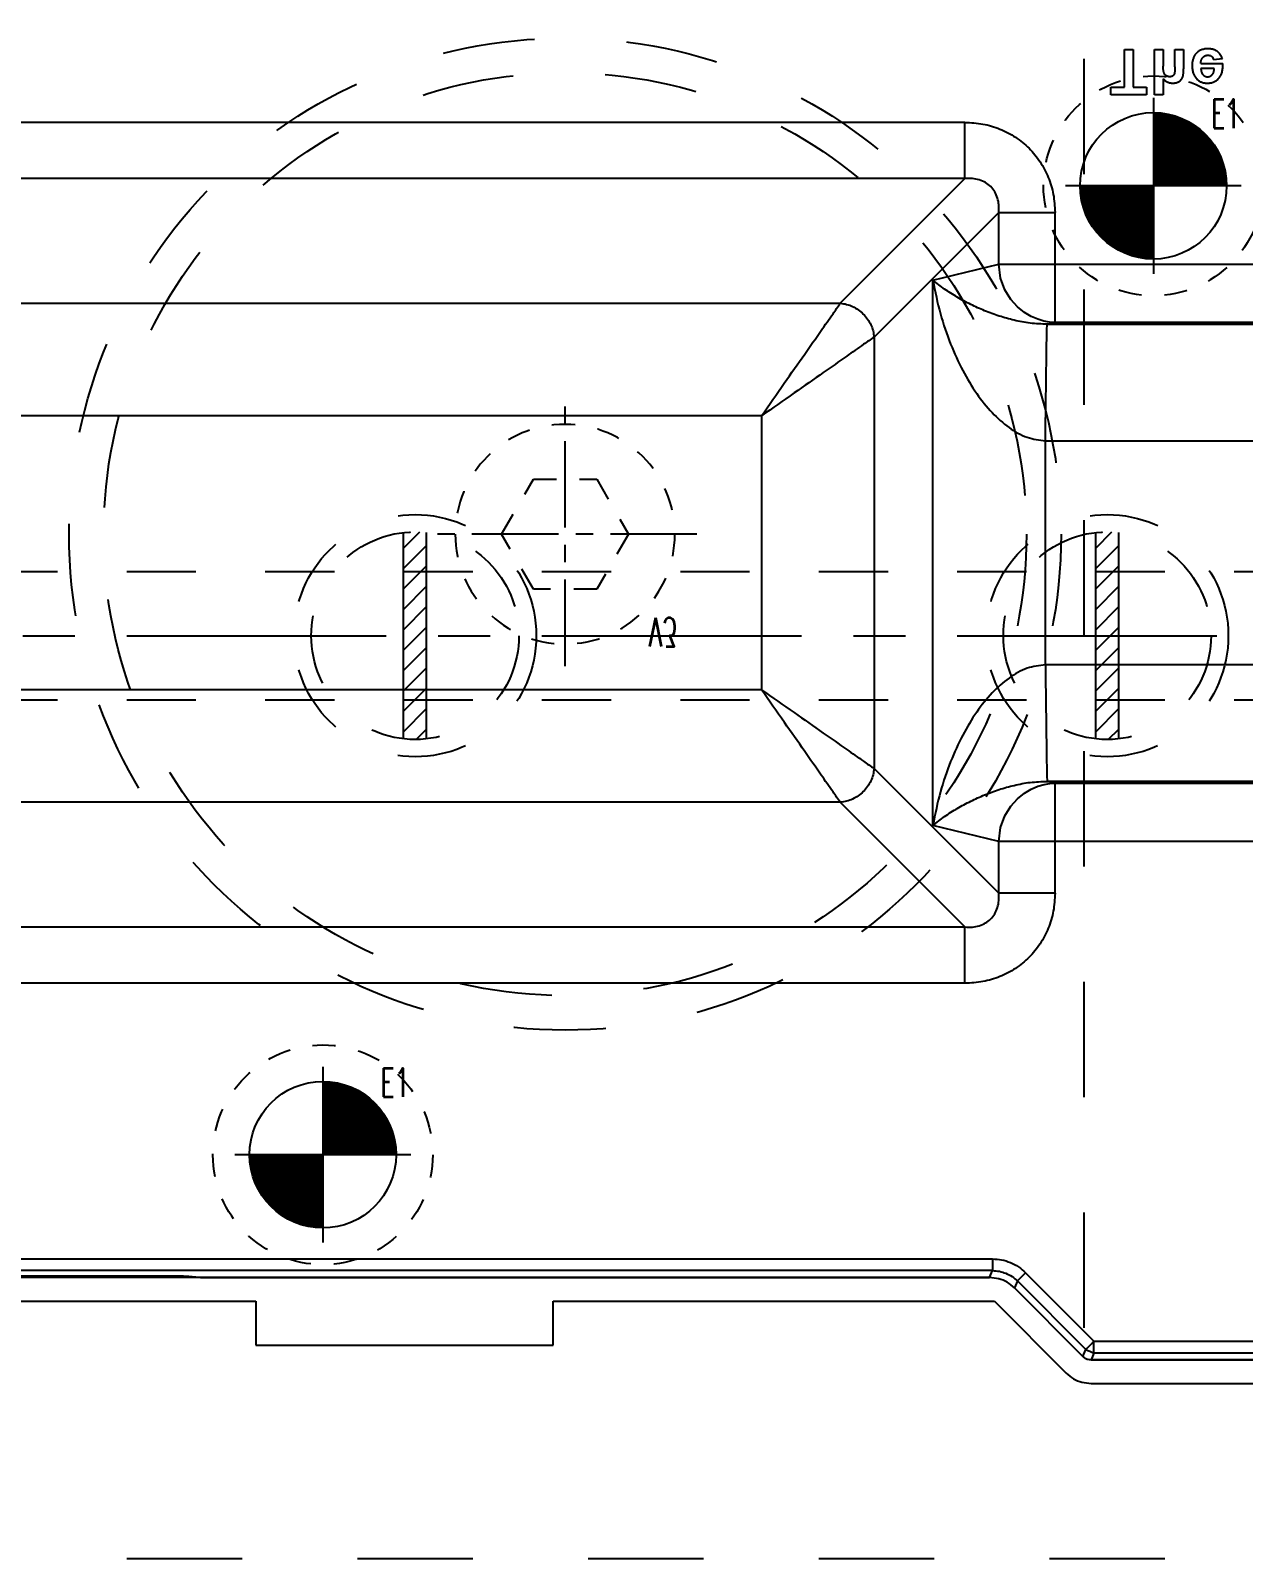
# Model space of a CAD drawing. Extents: x 14103 to 19353, y -3233 to 932.
# Drawn here: x 14776.6 to 14881.8, y -335.9 to -203.4 of the extents above; entities that cross this region are included whole.
import ezdxf
from ezdxf.enums import TextEntityAlignment as Align

# ---------------------------------------------------------------- set-up
doc = ezdxf.new("R2010")
doc.units = 0
doc.header["$LTSCALE"] = 20
doc.header["$MEASUREMENT"] = 0
doc.linetypes.add('CENTER', pattern=[0.6, 0.375, -0.075, 0.075, -0.075])
doc.linetypes.add('HIDDEN', pattern=[0.2, 0.1, -0.1])
doc.layers.get('0').update_dxf_attribs({"linetype": 'CONTINUOUS'})
doc.layers.get('DEFPOINTS').update_dxf_attribs({"linetype": 'CONTINUOUS'})
for name, color, linetype in [('4a', 7, 'CONTINUOUS'), ('CENTER', 1, 'CENTER'), ('DIM', 3, 'CONTINUOUS'), ('epin', 3, 'CONTINUOUS'), ('HOLD DOWN', 7, 'CONTINUOUS'), ('OIL', 7, 'CONTINUOUS'), ('SCREW', 7, 'CONTINUOUS'), ('SUP', 4, 'HIDDEN'), ('WATER', 9, 'HIDDEN')]:
    doc.layers.add(name, color=color, linetype=linetype)
doc.styles.add('lxy2', font='txt.shx', dxfattribs={"width": 0.6})
doc.dimstyles.new('10', dxfattribs={"dimtxt": 10, "dimasz": 5, "dimexe": 2.5, "dimexo": 0, "dimgap": 1, "dimtad": 0, "dimdsep": 46, "dimtxsty": 'lxy2', "dimcen": -3, "dimclrd": 113, "dimclre": 113, "dimclrt": 3, "dimazin": 2, "dimtfac": 1, "dimtofl": 0, "dimtmove": 0, "dimatfit": 3, "dimfxl": 1, "dimtolj": 1, "dimtzin": 0, "dimarcsym": 0})

# ---------------------------------------------------------------- blocks, each defined once
blk = doc.blocks.new('epin')
at = {"color": 0, "const_width": 0.5}
for points in [[(0.25, 0, 0.414214), (0, 0.25, 0.414214)], [(-0.25, 0, 0.414214), (0, -0.25, 0.414214)]]:
    blk.add_lwpolyline(points, format="xyb", dxfattribs=at)
at = {"color": 0, "linetype": 'ByBlock'}
blk.add_circle((0, 0), 0.5, dxfattribs=at)
at = {"layer": 'CENTER'}
for p, q in [((0, 0.6), (0, -0.6)), ((0.6, 0), (-0.6, 0))]:
    blk.add_line(p, q, dxfattribs=at)
blk = doc.blocks.new('AC_LXY_BLK547')
at = {"layer": 'epin', "xscale": 12.70000000000073, "yscale": 12.70000000000005, "zscale": 12.7}
blk.add_blockref('epin', (0, 0), dxfattribs=at)
at = {"layer": 'epin', "style": 'lxy2', "width": 0.6}
blk.add_text('E1', height=2.5, dxfattribs=at).set_placement((6.26, 6.26), align=Align.MIDDLE_CENTER)
blk = doc.blocks.new('*D188')
at = {"layer": 'DEFPOINTS', "color": 0, "linetype": 'Continuous'}
for p in [(14749.94, 164.09), (15254.94, -535.91), (15254.94, -553.81)]:
    blk.add_point(p, dxfattribs=at)
at = {"layer": 'OIL', "color": 113, "linetype": 'Continuous', "lineweight": -2}
blk.add_line((15254.94, -535.91), (15254.94, -553.81), dxfattribs=at)
at = {"layer": 'OIL', "color": 3, "linetype": 'Continuous', "insert": (15254.94, -562.31), "char_height": 10, "attachment_point": 5, "rotation": 90, "style": 'lxy2'}
blk.add_mtext('\\A1;505', dxfattribs=at)
blk = doc.blocks.new('*D187')
at = {"layer": 'DEFPOINTS', "color": 0, "linetype": 'Continuous'}
for p in [(14749.94, 164.09), (15299.94, -515.91), (15299.94, -553.81)]:
    blk.add_point(p, dxfattribs=at)
at = {"layer": 'OIL', "color": 113, "linetype": 'Continuous', "lineweight": -2}
blk.add_line((15299.94, -515.91), (15299.94, -553.81), dxfattribs=at)
at = {"layer": 'OIL', "color": 3, "linetype": 'Continuous', "insert": (15299.94, -562.31), "char_height": 10, "attachment_point": 5, "rotation": 90, "style": 'lxy2'}
blk.add_mtext('\\A1;550', dxfattribs=at)
blk = doc.blocks.new('*D185')
at = {"layer": 'DEFPOINTS', "color": 0}
for p in [(14749.94, 164.09), (15292.93, -255.91), (15315.84, -255.91)]:
    blk.add_point(p, dxfattribs=at)
at = {"layer": 'DIM', "color": 113, "lineweight": -2}
blk.add_line((15292.93, -255.91), (15315.84, -255.91), dxfattribs=at)
at = {"layer": 'DIM', "color": 3, "insert": (15324.34, -255.91), "char_height": 10, "attachment_point": 5, "style": 'lxy2'}
blk.add_mtext('\\A1;420', dxfattribs=at)
blk = doc.blocks.new('*D193')
at = {"layer": 'DEFPOINTS', "color": 0, "linetype": 'Continuous'}
for p in [(14749.94, 164.09), (14839.94, -369.24), (14839.94, -553.81)]:
    blk.add_point(p, dxfattribs=at)
at = {"layer": 'OIL', "color": 113, "linetype": 'Continuous', "lineweight": -2}
blk.add_line((14839.94, -369.24), (14839.94, -553.81), dxfattribs=at)
at = {"layer": 'OIL', "color": 3, "linetype": 'Continuous', "insert": (14839.94, -559.31), "char_height": 10, "attachment_point": 5, "rotation": 90, "style": 'lxy2'}
blk.add_mtext('\\A1;90', dxfattribs=at)
blk = doc.blocks.new('*D191')
at = {"layer": 'DEFPOINTS', "color": 0, "linetype": 'Continuous'}
for p in [(14749.94, 164.09), (14999.94, -369.24), (14999.94, -553.81)]:
    blk.add_point(p, dxfattribs=at)
at = {"layer": 'OIL', "color": 113, "linetype": 'Continuous', "lineweight": -2}
blk.add_line((14999.94, -369.24), (14999.94, -553.81), dxfattribs=at)
at = {"layer": 'OIL', "color": 3, "linetype": 'Continuous', "insert": (14999.94, -562.31), "char_height": 10, "attachment_point": 5, "rotation": 90, "style": 'lxy2'}
blk.add_mtext('\\A1;250', dxfattribs=at)
blk = doc.blocks.new('*D190')
at = {"layer": 'DEFPOINTS', "color": 0, "linetype": 'Continuous'}
for p in [(14749.94, 164.09), (15049.94, -369.24), (15049.94, -553.81)]:
    blk.add_point(p, dxfattribs=at)
at = {"layer": 'OIL', "color": 113, "linetype": 'Continuous', "lineweight": -2}
blk.add_line((15049.94, -369.24), (15049.94, -553.81), dxfattribs=at)
at = {"layer": 'OIL', "color": 3, "linetype": 'Continuous', "insert": (15049.94, -561.81), "char_height": 10, "attachment_point": 5, "rotation": 90, "style": 'lxy2'}
blk.add_mtext('\\A1;300', dxfattribs=at)
blk = doc.blocks.new('*D189')
at = {"layer": 'DEFPOINTS', "color": 0, "linetype": 'Continuous'}
for p in [(14749.94, 164.09), (15094.94, -324.24), (15094.94, -553.81)]:
    blk.add_point(p, dxfattribs=at)
at = {"layer": 'OIL', "color": 113, "linetype": 'Continuous', "lineweight": -2}
blk.add_line((15094.94, -324.24), (15094.94, -553.81), dxfattribs=at)
at = {"layer": 'OIL', "color": 3, "linetype": 'Continuous', "insert": (15094.94, -562.81), "char_height": 10, "attachment_point": 5, "rotation": 90, "style": 'lxy2'}
blk.add_mtext('\\A1;345', dxfattribs=at)
blk = doc.blocks.new('*D186')
at = {"layer": 'DEFPOINTS', "color": 0, "linetype": 'Continuous'}
for p in [(14749.94, 164.09), (15119.94, -360.91), (15119.94, -553.81)]:
    blk.add_point(p, dxfattribs=at)
at = {"layer": 'OIL', "color": 113, "linetype": 'Continuous', "lineweight": -2}
blk.add_line((15119.94, -360.91), (15119.94, -553.81), dxfattribs=at)
at = {"layer": 'OIL', "color": 3, "linetype": 'Continuous', "insert": (15119.94, -562.31), "char_height": 10, "attachment_point": 5, "rotation": 90, "style": 'lxy2'}
blk.add_mtext('\\A1;370', dxfattribs=at)
blk = doc.blocks.new('*D184')
at = {"layer": 'DEFPOINTS', "color": 0, "linetype": 'Continuous'}
for p in [(14749.94, 164.09), (15074.94, -315.91), (15074.94, -553.81)]:
    blk.add_point(p, dxfattribs=at)
at = {"layer": 'OIL', "color": 113, "linetype": 'Continuous', "lineweight": -2}
blk.add_line((15074.94, -315.91), (15074.94, -553.81), dxfattribs=at)
at = {"layer": 'OIL', "color": 3, "linetype": 'Continuous', "insert": (15074.94, -562.81), "char_height": 10, "attachment_point": 5, "rotation": 90, "style": 'lxy2'}
blk.add_mtext('\\A1;325', dxfattribs=at)
blk = doc.blocks.new('AC_LXY_BLK518')
at = {"layer": 'SCREW', "color": 1, "linetype": 'CENTER'}
for p, q in [((0, 11.43), (0, -11.43)), ((11.43, 0), (-11.43, 0))]:
    blk.add_line(p, q, dxfattribs=at)
at = {"layer": 'SCREW', "color": 2, "linetype": 'HIDDEN'}
blk.add_lwpolyline([(-2.75, 4.76), (-5.5, 0), (-2.75, -4.76), (2.75, -4.76), (5.5, 0), (2.75, 4.76)], close=True, dxfattribs=at)
blk.add_circle((0, 0), 9.52, dxfattribs=at)
at = {"layer": 'SCREW', "style": 'lxy2', "width": 0.6}
blk.add_text('V3', height=2.5, dxfattribs=at).set_placement((8.5, 8.5), align=Align.MIDDLE_CENTER)

msp = doc.modelspace()

# ---------------------------------------------------------------- hatches: boundary and pattern name
at = {"layer": 'WATER', "linetype": 'Continuous'}
h = msp.add_hatch(dxfattribs=at)
h.set_pattern_fill('ANSI31', color=4, scale=10, style=0)
h.set_pattern_definition([(45, (13374.4322, 1424.9012), (-0.8838835, 0.8838835), [])])
h.paths.add_polyline_path([(14810.942, -246.965, 0.0278424), (14809.942, -246.91), (14809.942, -250.35), (14810.942, -250.35)])
h.paths.add_polyline_path([(14809.942, -246.91, 0.0278424), (14808.942, -246.965), (14808.942, -250.35), (14809.942, -250.35)])
h.paths.add_polyline_path([(14809.942, -250.35), (14808.942, -250.35), (14808.942, -255.91), (14809.942, -255.91)])
h.paths.add_polyline_path([(14810.942, -250.35), (14809.942, -250.35), (14809.942, -255.91), (14810.942, -255.91)])
h.paths.add_polyline_path([(14810.942, -255.91), (14809.942, -255.91), (14809.942, -261.47), (14810.942, -261.47)])
h.paths.add_polyline_path([(14809.942, -255.91), (14808.942, -255.91), (14808.942, -261.47), (14809.942, -261.47)])
h.paths.add_polyline_path([(14809.942, -261.47), (14808.942, -261.47), (14808.942, -264.854, 0.0278424), (14809.942, -264.91)])
h.paths.add_polyline_path([(14810.942, -261.47), (14809.942, -261.47), (14809.942, -264.91, 0.0278424), (14810.942, -264.854)])
h = msp.add_hatch(dxfattribs=at)
h.set_pattern_fill('ANSI31', color=4, scale=10, style=0)
h.set_pattern_definition([(45, (13434.4322, 1424.9012), (-0.8838835, 0.8838835), [])])
h.paths.add_polyline_path([(14870.942, -246.965, 0.0278424), (14869.942, -246.91), (14869.942, -250.35), (14870.942, -250.35)])
h.paths.add_polyline_path([(14869.942, -246.91, 0.0278424), (14868.942, -246.965), (14868.942, -250.35), (14869.942, -250.35)])
h.paths.add_polyline_path([(14869.942, -250.35), (14868.942, -250.35), (14868.942, -255.91), (14869.942, -255.91)])
h.paths.add_polyline_path([(14870.942, -250.35), (14869.942, -250.35), (14869.942, -255.91), (14870.942, -255.91)])
h.paths.add_polyline_path([(14870.942, -255.91), (14869.942, -255.91), (14869.942, -261.47), (14870.942, -261.47)])
h.paths.add_polyline_path([(14869.942, -255.91), (14868.942, -255.91), (14868.942, -261.47), (14869.942, -261.47)])
h.paths.add_polyline_path([(14869.942, -261.47), (14868.942, -261.47), (14868.942, -264.854, 0.0278424), (14869.942, -264.91)])
h.paths.add_polyline_path([(14870.942, -261.47), (14869.942, -261.47), (14869.942, -264.91, 0.0278424), (14870.942, -264.854)])

# ---------------------------------------------------------------- linework, layer by layer
at = {"layer": '4a', "color": 4, "linetype": 'Continuous'}
for p, q in [((14871.431, -205.08), (14872.189, -205.08)), ((14871.431, -208.362), (14871.431, -205.08)), ((14872.189, -205.08), (14872.189, -208.362)), ((14874.037, -205.08), (14874.794, -205.08)), ((14874.037, -209.019), (14874.037, -205.08)), ((14874.794, -205.08), (14874.794, -206.529)), ((14875.804, -205.08), (14876.562, -205.08)), ((14875.804, -206.608), (14875.804, -205.08)), ((14876.562, -205.08), (14876.562, -206.76)), ((14878.056, -206.292), (14879.975, -206.292)), ((14879.925, -205.888), (14879.167, -205.989)), ((14874.794, -207.625), (14874.794, -209.019)), ((14879.218, -206.746), (14878.07, -206.746)), ((14870.27, -208.362), (14871.431, -208.362)), ((14870.27, -209.019), (14870.27, -208.362)), ((14873.35, -209.019), (14870.27, -209.019)), ((14872.189, -208.362), (14873.35, -208.362)), ((14873.35, -208.362), (14873.35, -209.019)), ((14874.794, -209.019), (14874.037, -209.019)), ((14753.672, -211.405), (14857.611, -211.405)), ((14857.611, -216.284), (14857.611, -211.405)), ((14857.611, -216.284), (14758.735, -216.284)), ((14846.803, -227.092), (14857.611, -216.284)), ((14860.538, -219.211), (14849.73, -230.019)), ((14860.538, -219.211), (14865.416, -219.211)), ((14860.538, -223.692), (14860.538, -219.211)), ((14865.416, -228.755), (14865.416, -219.211)), ((14854.827, -225.085), (14860.538, -223.692)), ((14860.538, -223.692), (15013.842, -223.692)), ((14854.827, -272.365), (14854.827, -225.085)), ((14756.099, -227.092), (14846.803, -227.092)), ((14864.821, -228.9), (14864.73, -228.902)), ((14865.416, -228.755), (14864.821, -228.9)), ((14864.821, -228.9), (15013.842, -228.9)), ((15013.842, -228.755), (14865.416, -228.755)), ((14849.73, -230.019), (14849.73, -267.431)), ((14839.973, -236.849), (14750.265, -236.849)), ((14839.973, -236.849), (14839.973, -260.601)), ((14864.584, -258.426), (14864.584, -239.024)), ((14864.584, -239.024), (14864.821, -239.025)), ((14864.821, -239.025), (15013.842, -239.025)), ((14864.821, -258.424), (14864.584, -258.426)), ((15013.842, -258.424), (14864.821, -258.424)), ((14839.973, -260.601), (14750.265, -260.601)), ((14849.73, -267.431), (14860.538, -278.239)), ((14864.73, -268.547), (14864.821, -268.549)), ((15013.842, -268.549), (14864.821, -268.549)), ((14864.821, -268.549), (14865.416, -268.695)), ((14865.416, -268.695), (15013.842, -268.695)), ((14865.416, -278.239), (14865.416, -268.695)), ((14846.803, -270.358), (14756.099, -270.358)), ((14857.611, -281.166), (14846.803, -270.358)), ((14860.538, -273.757), (14854.827, -272.365)), ((15013.842, -273.757), (14860.538, -273.757)), ((14860.538, -278.239), (14860.538, -273.757)), ((14865.416, -278.239), (14860.538, -278.239)), ((14758.735, -281.166), (14857.611, -281.166)), ((14857.611, -286.044), (14857.611, -281.166)), ((14857.611, -286.044), (14753.672, -286.044)), ((14639.889, -309.944), (14859.995, -309.944)), ((14859.995, -309.944), (14859.995, -310.958)), ((14859.995, -310.958), (14639.889, -310.958)), ((14859.744, -311.562), (14859.995, -310.958)), ((14862.87, -311.138), (14862.151, -311.854)), ((14862.87, -311.138), (14868.794, -317.084)), ((14859.744, -311.562), (14640.14, -311.562)), ((14862.151, -311.854), (14861.9, -312.458)), ((14867.824, -318.404), (14861.9, -312.458)), ((14868.075, -317.8), (14862.151, -311.854)), ((14703.76, -313.593), (14796.125, -313.593)), ((14796.125, -313.593), (14796.125, -317.422)), ((14821.906, -313.593), (14860.165, -313.593)), ((14821.906, -317.422), (14821.906, -313.593)), ((14860.165, -313.593), (14866.386, -319.838)), ((14796.125, -317.422), (14821.906, -317.422)), ((14867.824, -318.404), (14868.075, -317.8)), ((14868.794, -317.084), (14908.989, -317.084)), ((14868.794, -318.099), (14868.794, -317.084)), ((14868.794, -318.099), (14868.543, -318.703)), ((14909.24, -318.703), (14868.543, -318.703)), ((14908.989, -318.099), (14868.794, -318.099)), ((14868.542, -320.734), (14909.241, -320.734))]:
    msp.add_line(p, q, dxfattribs=at)
for points in [[(14865.416, -228.755), (14864.942, -228.721), (14864.459, -228.637), (14863.924, -228.483), (14863.353, -228.239), (14862.759, -227.885), (14862.161, -227.399), (14861.588, -226.754), (14861.081, -225.929), (14860.703, -224.908), (14860.538, -223.692)], [(14860.538, -273.757), (14860.703, -272.543), (14861.081, -271.522), (14861.587, -270.696), (14862.162, -270.05), (14862.762, -269.563), (14863.358, -269.208), (14863.932, -268.964), (14864.471, -268.809), (14864.958, -268.726), (14865.416, -268.695)]]:
    msp.add_lwpolyline(points, dxfattribs=at)
for points in [[(14878.683, -205.029), (14878.503, -205.037), (14878.335, -205.06), (14878.179, -205.098), (14878.036, -205.151), (14877.904, -205.219), (14877.784, -205.303), (14877.677, -205.402), (14877.581, -205.515)], [(14879.925, -205.888), (14879.886, -205.786), (14879.842, -205.69), (14879.792, -205.601), (14879.738, -205.518), (14879.678, -205.441), (14879.612, -205.371), (14879.542, -205.306), (14879.466, -205.249), (14879.386, -205.197), (14879.3, -205.152), (14879.209, -205.115), (14879.114, -205.085), (14879.013, -205.06), (14878.908, -205.043), (14878.798, -205.032), (14878.683, -205.029)], [(14875.37, -207.453), (14875.285, -207.448), (14875.205, -207.43), (14875.13, -207.401), (14875.059, -207.36), (14874.995, -207.308), (14874.939, -207.244), (14874.894, -207.168), (14874.857, -207.081), (14874.842, -207.031), (14874.83, -206.977), (14874.819, -206.916), (14874.81, -206.85), (14874.803, -206.778), (14874.798, -206.7), (14874.795, -206.618), (14874.794, -206.529)], [(14875.804, -206.608), (14875.803, -206.717), (14875.802, -206.815), (14875.799, -206.902), (14875.794, -206.981), (14875.788, -207.047), (14875.781, -207.104), (14875.773, -207.15), (14875.764, -207.186), (14875.74, -207.244), (14875.709, -207.296), (14875.67, -207.341), (14875.623, -207.381), (14875.57, -207.412), (14875.51, -207.435), (14875.443, -207.448), (14875.37, -207.453)], [(14877.327, -206.139), (14877.316, -206.214), (14877.304, -206.352), (14877.299, -206.498)], [(14877.299, -206.498), (14877.303, -206.65)], [(14877.581, -205.515), (14877.515, -205.616), (14877.457, -205.723), (14877.409, -205.836), (14877.37, -205.956), (14877.338, -206.081), (14877.327, -206.139)], [(14878.056, -206.292), (14878.061, -206.21), (14878.07, -206.134), (14878.086, -206.061), (14878.107, -205.994), (14878.132, -205.931), (14878.163, -205.874), (14878.199, -205.82), (14878.241, -205.771), (14878.287, -205.728), (14878.335, -205.69), (14878.385, -205.657), (14878.44, -205.631), (14878.496, -205.611), (14878.555, -205.597), (14878.616, -205.588), (14878.681, -205.585)], [(14878.613, -208.009), (14878.768, -208.002), (14878.916, -207.983), (14879.054, -207.949), (14879.185, -207.903), (14879.307, -207.844), (14879.421, -207.771), (14879.525, -207.685), (14879.622, -207.586), (14879.708, -207.473), (14879.783, -207.347), (14879.845, -207.206), (14879.895, -207.052), (14879.933, -206.883), (14879.959, -206.7), (14879.974, -206.502), (14879.975, -206.292)], [(14878.681, -205.585), (14878.767, -205.591), (14878.846, -205.608), (14878.918, -205.638), (14878.983, -205.68), (14879.04, -205.735), (14879.09, -205.806), (14879.133, -205.89), (14879.167, -205.989)], [(14874.794, -207.625), (14874.884, -207.715), (14874.978, -207.793), (14875.076, -207.859), (14875.178, -207.913), (14875.286, -207.955), (14875.396, -207.985), (14875.511, -208.002), (14875.631, -208.009)], [(14875.631, -208.009), (14875.754, -208.002), (14875.869, -207.984), (14875.979, -207.954), (14876.082, -207.912), (14876.177, -207.859), (14876.259, -207.801), (14876.328, -207.736), (14876.385, -207.663), (14876.431, -207.586), (14876.471, -207.504), (14876.501, -207.418), (14876.524, -207.328), (14876.532, -207.28), (14876.54, -207.224), (14876.547, -207.163), (14876.552, -207.095), (14876.556, -207.021), (14876.559, -206.939), (14876.561, -206.853), (14876.562, -206.76)], [(14877.303, -206.65), (14877.304, -206.67), (14877.323, -206.833), (14877.351, -206.986), (14877.392, -207.13), (14877.444, -207.263), (14877.509, -207.388), (14877.584, -207.502), (14877.671, -207.607), (14877.768, -207.701), (14877.87, -207.783), (14877.978, -207.852), (14878.093, -207.908), (14878.213, -207.952), (14878.34, -207.983), (14878.474, -208.002), (14878.613, -208.009)], [(14878.07, -206.746), (14878.072, -206.826), (14878.079, -206.901), (14878.091, -206.972), (14878.109, -207.039), (14878.131, -207.101), (14878.16, -207.16), (14878.193, -207.213), (14878.231, -207.263)], [(14878.231, -207.263), (14878.273, -207.307), (14878.318, -207.346), (14878.366, -207.379), (14878.417, -207.406), (14878.47, -207.426), (14878.526, -207.441), (14878.585, -207.45), (14878.646, -207.453)], [(14878.646, -207.453), (14878.704, -207.45), (14878.759, -207.442), (14878.813, -207.428), (14878.864, -207.408), (14878.912, -207.383), (14878.959, -207.351), (14879.004, -207.315), (14879.046, -207.272), (14879.084, -207.225), (14879.118, -207.172), (14879.147, -207.114), (14879.171, -207.051), (14879.19, -206.983), (14879.204, -206.909), (14879.213, -206.83), (14879.218, -206.746)], [(14857.611, -211.406), (14859.164, -211.553), (14860.641, -211.988), (14861.991, -212.698), (14863.165, -213.657), (14864.124, -214.831), (14864.833, -216.18), (14865.269, -217.657), (14865.416, -219.211)], [(14860.538, -219.211), (14860.545, -218.566), (14860.427, -217.966), (14860.19, -217.432), (14859.84, -216.982), (14859.39, -216.632), (14858.855, -216.394), (14858.256, -216.277), (14857.611, -216.284)], [(14864.73, -228.902), (14863.266, -228.818), (14861.88, -228.564), (14860.574, -228.198), (14859.318, -227.736), (14858.11, -227.191), (14856.948, -226.566), (14855.848, -225.863), (14854.827, -225.085)], [(14854.827, -225.085), (14855.488, -228.017), (14856.37, -230.629), (14857.426, -232.929), (14858.63, -234.915), (14859.972, -236.575), (14861.441, -237.866), (14863.01, -238.711), (14864.584, -239.024)], [(14839.973, -236.849), (14841.951, -234.024), (14843.721, -231.495), (14845.145, -229.461), (14846.171, -227.995), (14846.803, -227.092)], [(14846.803, -227.092), (14847.348, -227.184), (14847.875, -227.375), (14848.364, -227.658), (14848.798, -228.023), (14849.164, -228.458), (14849.447, -228.947), (14849.638, -229.474), (14849.73, -230.019)], [(14864.584, -239.024), (14864.62, -236.032), (14864.655, -233.304), (14864.685, -231.086), (14864.71, -229.574), (14864.73, -228.903)], [(14849.73, -230.019), (14848.828, -230.65), (14847.364, -231.675), (14845.332, -233.097), (14842.801, -234.869), (14839.973, -236.849)], [(14864.584, -258.426), (14863.009, -258.739), (14861.44, -259.585), (14859.971, -260.876), (14858.63, -262.535), (14857.425, -264.522), (14856.37, -266.821), (14855.488, -269.433), (14854.827, -272.365)], [(14864.584, -258.426), (14864.62, -261.417), (14864.655, -264.146), (14864.685, -266.363), (14864.71, -267.876), (14864.73, -268.546)], [(14839.973, -260.601), (14842.798, -262.579), (14845.328, -264.35), (14847.362, -265.773), (14848.827, -266.799), (14849.73, -267.431)], [(14846.803, -270.358), (14846.171, -269.455), (14845.147, -267.992), (14843.724, -265.959), (14841.953, -263.429), (14839.973, -260.601)], [(14849.73, -267.431), (14849.638, -267.976), (14849.447, -268.502), (14849.164, -268.991), (14848.798, -269.426), (14848.364, -269.791), (14847.875, -270.074), (14847.348, -270.265), (14846.803, -270.358)], [(14854.827, -272.365), (14855.847, -271.587), (14856.948, -270.884), (14858.109, -270.259), (14859.317, -269.714), (14860.572, -269.252), (14861.88, -268.886), (14863.266, -268.631), (14864.73, -268.547)], [(14865.416, -278.239), (14865.269, -279.792), (14864.833, -281.269), (14864.124, -282.618), (14863.165, -283.793), (14861.991, -284.751), (14860.641, -285.461), (14859.164, -285.897), (14857.611, -286.044)], [(14857.611, -281.166), (14858.256, -281.173), (14858.855, -281.055), (14859.39, -280.817), (14859.84, -280.467), (14860.19, -280.017), (14860.427, -279.483), (14860.545, -278.883), (14860.538, -278.239)], [(14859.995, -309.944), (14860.789, -310.022), (14861.552, -310.254), (14862.254, -310.631), (14862.87, -311.138)], [(14859.995, -310.958), (14860.59, -311.017), (14861.163, -311.191), (14861.69, -311.474), (14862.151, -311.854)], [(14861.9, -312.458), (14861.269, -311.972), (14860.534, -311.666), (14859.744, -311.562)], [(14868.067, -317.792), (14868.447, -317.437), (14868.794, -317.084)], [(14868.075, -317.8), (14868.794, -318.099)], [(14868.543, -318.703), (14868.28, -318.668), (14868.035, -318.566), (14867.824, -318.404)], [(14866.386, -319.838), (14867.017, -320.324), (14867.752, -320.63), (14868.542, -320.734)]]:
    msp.add_spline(points, degree=3, dxfattribs=at)
at = {"layer": 'epin', "linetype": 'HIDDEN'}
for centre in [(14873.942, -216.91), (14801.942, -300.91)]:
    msp.add_circle(centre, 9.525, dxfattribs=at)
at = {"layer": 'HOLD DOWN', "color": 6, "linetype": 'HIDDEN', "ltscale": 5}
for p, q in [((14867.942, -315.91), (14867.942, 69.09)), ((14444.942, -335.91), (15054.942, -335.91))]:
    msp.add_line(p, q, dxfattribs=at)
at = {"layer": 'HOLD DOWN', "color": 0, "linetype": 'ByBlock'}
for p, q in [((14772.069, -311.413), (14788.715, -311.413)), ((14792.775, -311.562), (14859.744, -311.562)), ((14867.824, -318.404), (14861.9, -312.458)), ((14868.543, -318.703), (14909.24, -318.703))]:
    msp.add_line(p, q, dxfattribs=at)
for points in [[(14788.715, -311.413), (14789.492, -311.419), (14790.151, -311.434), (14790.745, -311.484)], [(14790.745, -311.491), (14791.34, -311.541), (14791.999, -311.557), (14792.775, -311.562)], [(14861.9, -312.458), (14861.268, -311.971), (14860.53, -311.665), (14859.744, -311.562)], [(14868.543, -318.703), (14868.279, -318.668), (14868.033, -318.565), (14867.824, -318.404)]]:
    msp.add_spline(points, degree=3, dxfattribs=at)
at = {"layer": 'SUP', "color": 6, "ltscale": 4}
for radius in [43, 40]:
    msp.add_circle((14822.942, -247.11), radius, dxfattribs=at)
at = {"layer": 'WATER', "color": 4, "linetype": 'ByBlock'}
for p, q in [((14808.942, -264.854), (14808.942, -246.965)), ((14810.942, -264.854), (14810.942, -246.965)), ((14868.942, -264.854), (14868.942, -246.965)), ((14870.942, -264.854), (14870.942, -246.965))]:
    msp.add_line(p, q, dxfattribs=at)
at = {"layer": 'WATER', "linetype": 'HIDDEN', "ltscale": 3}
for p, q in [((14424.942, -250.35), (15074.942, -250.35)), ((14424.942, -261.47), (15074.942, -261.47))]:
    msp.add_line(p, q, dxfattribs=at)
at = {"layer": 'WATER', "color": 1, "linetype": 'CENTER', "ltscale": 3}
msp.add_line((14424.942, -255.91), (15080.502, -255.91), dxfattribs=at)
at = {"layer": 'WATER', "ltscale": 3}
for centre in [(14809.942, -255.91), (14869.942, -255.91)]:
    msp.add_circle(centre, 10.5, dxfattribs=at)
at = {"layer": 'WATER', "linetype": 'HIDDEN', "ltscale": 3}
for centre in [(14809.942, -255.91), (14869.942, -255.91)]:
    msp.add_circle(centre, 9, dxfattribs=at)

# ---------------------------------------------------------------- block references
at = {"layer": 'epin'}
for p in [(14873.942, -216.91), (14801.942, -300.91)]:
    msp.add_blockref('AC_LXY_BLK547', p, dxfattribs=at)
at = {"layer": 'SCREW', "xscale": -1, "rotation": 180}
msp.add_blockref('AC_LXY_BLK518', (14822.942, -247.11), dxfattribs=at)

# ---------------------------------------------------------------- dimensions: what is measured, and where the dimension line sits
at = {"layer": 'DIM'}
dim = msp.add_ordinate_dim(feature_location=(15292.928, -255.91), offset=(22.916, 0), dtype=0, origin=(14749.942, 164.09), dimstyle='10', dxfattribs=at)
dim.commit()
dim.dimension.update_dxf_attribs({"geometry": '*D185', "text_midpoint": (15324.344, -255.91)})
at = {"layer": 'OIL', "color": 4, "linetype": 'Continuous'}
for feature_location, offset, picture, middle in [((15254.942, -535.91), (0, -17.904), '*D188', (15254.942, -562.314)), ((15299.942, -515.91), (0, -37.904), '*D187', (15299.942, -562.314)), ((14839.942, -369.245), (0, -184.569), '*D193', (14839.942, -559.314)), ((14999.942, -369.245), (0, -184.569), '*D191', (14999.942, -562.314)), ((15049.942, -369.245), (0, -184.569), '*D190', (15049.942, -561.814)), ((15094.942, -324.245), (0, -229.569), '*D189', (15094.942, -562.814)), ((15119.942, -360.91), (0, -192.904), '*D186', (15119.942, -562.314)), ((15074.942, -315.91), (0, -237.904), '*D184', (15074.942, -562.814))]:
    dim = msp.add_ordinate_dim(feature_location=feature_location, offset=offset, dtype=1, origin=(14749.942, 164.09), dimstyle='10', dxfattribs=at)
    dim.commit()
    dim.dimension.update_dxf_attribs({"geometry": picture, "text_midpoint": middle})

doc.saveas('drawing.dxf')
